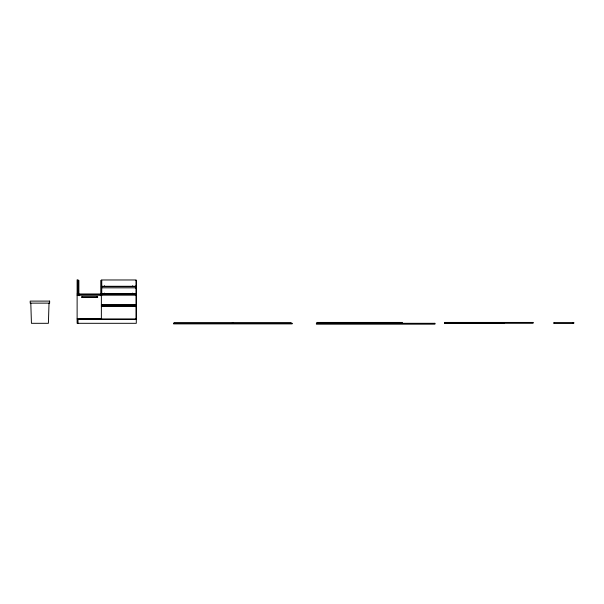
<?xml version="1.0" encoding="UTF-8"?>
<svg xmlns="http://www.w3.org/2000/svg" width="604" height="604" viewBox="0 0 604 604"><rect width="100%" height="100%" fill="white"/><g stroke="black" fill="none" stroke-linecap="round" stroke-linejoin="round"><path stroke-width="0.91" d="M49.022 303.14L48.395 323.306L31.438 323.306L30.804 303.14M77.999 280.407L78.875 280.407L78.875 294.503M135.417 280.407L136.293 280.407L136.293 323.306L77.123 323.306L77.123 279.826L77.999 279.826L77.999 294.722M101.366 286.281L136.149 286.281M101.366 286.53L136.149 286.53M101.366 286.621L136.149 286.621M101.366 287.836L136.149 287.836M101.366 293.619L136.149 293.619M101.366 293.861L136.149 293.861M77.123 293.959L136.149 293.959M79.501 294.639L100.249 294.639M77.123 295.175L136.149 295.175M78.875 295.613L79.501 295.613M100.249 295.613L100.876 295.613M101.366 304.937L136.149 304.937M102.484 304.99L102.771 305.616M134.692 304.99L134.398 305.616M101.366 305.179L136.149 305.179M101.366 305.277L136.149 305.277M102.046 305.616L135.13 305.616M101.751 306.394L104.477 306.394L104.477 305.616M135.417 306.394L132.699 306.394L132.699 305.616M101.366 306.492L136.149 306.492M79.501 318.686L100.249 318.686M77.123 318.927L136.293 318.927M77.999 319.516L136.293 319.516M444.642 322.672L468.787 322.672M469.278 322.672L504.061 322.672M444.642 323.155L468.787 323.155M469.278 323.155L504.061 323.155M572.924 322.717L572.924 323.306M554.51 322.717L554.51 323.306M504.061 322.43L504.061 323.306M483.706 322.43L483.706 323.306M478.844 322.43L478.844 323.306M473.891 322.43L473.891 323.306M473.4 322.43L473.4 323.306M469.278 322.43L469.278 323.306M468.787 322.43L468.787 323.306M448.289 322.43L448.289 323.306M402.377 323.306L402.377 322.43L374.201 322.43L374.201 323.306M378.429 322.43L378.429 323.306M373.717 323.306L373.717 322.43L316.873 322.43L316.873 323.306M349.761 322.43L349.761 323.306M345.533 322.43L345.533 323.306M345.05 322.43L345.05 323.306M321.101 322.43L321.101 323.306M291.128 323.306L291.128 322.717L174.043 322.717L174.043 323.306M232.827 322.717L232.827 323.306M232.344 322.717L232.344 323.306M136.149 318.927L136.149 279.969L101.366 279.969L101.366 318.927M135.417 286.047L135.417 287.919M135.417 293.559L135.417 295.439M135.417 304.839L135.417 306.719M135.417 318.927L135.417 319.516M132.699 285.752L132.699 286.53M132.699 293.083L132.699 293.861M104.477 285.752L104.477 286.53M104.477 293.083L104.477 293.861M101.751 295.439L101.751 280.407L100.876 280.407L100.876 294.503M101.751 304.839L101.751 306.719M101.751 318.927L101.751 319.516M100.876 318.927L100.876 319.516M97.017 296.73L97.017 297.357M82.25 296.73L82.25 297.357M78.875 318.927L78.875 319.516M77.999 318.927L77.999 323.306M97.652 296.73L81.615 296.73L81.615 297.357L97.652 297.357L97.652 296.73M49.634 301.102L30.2 301.102L30.2 303.14L49.634 303.14L49.634 301.102M533.06 322.43L444.642 322.43L444.642 323.306L533.06 323.306L533.06 322.43M573.8 322.717L553.641 322.717L553.641 323.306L573.8 323.306L573.8 322.717M292.094 323.306L173.559 323.306L173.559 323.887L292.094 323.887L292.094 323.306M434.925 323.306L316.39 323.306L316.39 324.174L434.925 324.174L434.925 323.306"/></g></svg>
